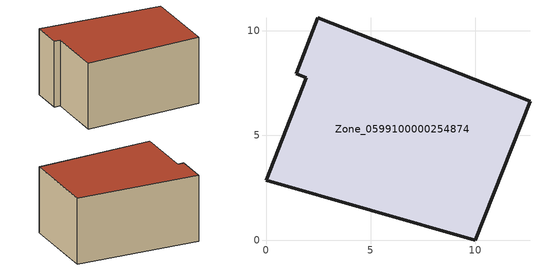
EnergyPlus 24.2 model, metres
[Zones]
Zone_0599100000254874
 floor ground (C_G): 2.48,10.61 12.6,6.64 9.99,0 0,2.85 1.91,7.76 1.44,7.95 z0
 wall outside (C_F): 12.6,6.64 2.48,10.61 1.44,7.95 1.91,7.76 0,2.85 9.99,0 12.6,6.64 z0:5.77
 roof outside (C_R): 9.99,0 12.6,6.64 2.48,10.61 1.44,7.95 1.91,7.76 0,2.85 z5.77
[BUILDING]
Pand.0599100000254874: North Axis=0; Terrain=City; Loads Convergence Tolerance Value=0.04; Temperature Convergence Tolerance Value=0.4; Solar Distribution=FullExterior; Maximum Number of Warmup Days=25; Minimum Number of Warmup Days=1
[Site:Location]
Rotterdam.The.Hague.AP_ZH_NLD Design_Conditions: Latitude=51.96; Longitude=4.45; Time Zone=1; Elevation=-4.5
[SITE:GROUNDTEMPERATURE:BUILDINGSURFACE]
18, 18, 18, 18, 18, 18, 18, 18, 18, 18, 18, 18
[MATERIAL] Thermal Absorptance=0.9; Solar Absorptance=0.7; Visible Absorptance=0.7
Name | Roughness | Thickness | Conductivity | Density | Specific Heat
G.TI.1992-2005 | MediumSmooth | 0.15 | 0.06 | 540 | 1210
F.TI.1992-2005 | Rough | 0.3 | 0.12 | 1920 | 840
R.TI.1992-2005 | MediumRough | 0.2 | 0.08 | 1500 | 1000
[CONSTRUCTION]
C_G: G.TI.1992-2005
C_F: F.TI.1992-2005
C_R: R.TI.1992-2005
[ZONE]
Zone_0599100000254874: Type=1; Multiplier=1; Ceiling Height=Autocalculate; Volume=Autocalculate; Floor Area=autocalculate; Part of Total Floor Area=Yes
[ZONEINFILTRATION:DESIGNFLOWRATE]
Infil_Zone_0599100000254874: Zone or ZoneList or Space or SpaceList=Zone_0599100000254874; Schedule=AlwaysOn; Design Flow Rate Calculation Method=Flow/Area; Flow Rate per Floor Area=0.0015; Constant Term Coefficient=1; Temperature Term Coefficient=0; Velocity Term Coefficient=0; Velocity Squared Term Coefficient=0
[HVACTEMPLATE:ZONE:IDEALLOADSAIRSYSTEM]
Zone_0599100000254874: Maximum Heating Supply Air Temperature=50; Minimum Cooling Supply Air Temperature=13; Maximum Heating Supply Air Humidity Ratio=0.0156; Minimum Cooling Supply Air Humidity Ratio=0.0077; Heating Limit=NoLimit; Cooling Limit=NoLimit; Dehumidification Control Type=ConstantSensibleHeatRatio; Cooling Sensible Heat Ratio=0.7; Dehumidification Setpoint=60; Humidification Control Type=None; Humidification Setpoint=30; Outdoor Air Method=None; Outdoor Air Flow Rate per Person=0.00944; Outdoor Air Flow Rate per Zone Floor Area=0; Outdoor Air Flow Rate per Zone=0; Demand Controlled Ventilation Type=None; Outdoor Air Economizer Type=NoEconomizer; Heat Recovery Type=None; Sensible Heat Recovery Effectiveness=0.7; Latent Heat Recovery Effectiveness=0.65
[ZONECONTROL:THERMOSTAT]
ThermostatControl_Zone_0599100000254874: Zone or ZoneList=Zone_0599100000254874; Control Type Schedule=DualSetpointControlType; Control 1=Thermostat_Zone_0599100000254874; Temperature Difference Between Cutout And Setpoint=0
[THERMOSTATSETPOINT:DUALSETPOINT]
Thermostat_Zone_0599100000254874: Heating Setpoint Temperature Schedule=HeatingSetpoint_Zone_0599100000254874; Cooling Setpoint Temperature Schedule=CoolingSetpoint_Zone_0599100000254874
[SCHEDULE:COMPACT]
HeatingSetpoint_Zone_0599100000254874: Through: 12/31, For: AllDays, Until: 24:00, 21
CoolingSetpoint_Zone_0599100000254874: Through: 12/31, For: AllDays, Until: 24:00, 24
DualSetpointControlType: Through: 12/31, For: AllDays, Until: 24:00, 4
AlwaysOn: Through: 12/31, For: AllDays, Until: 24:00, 1
